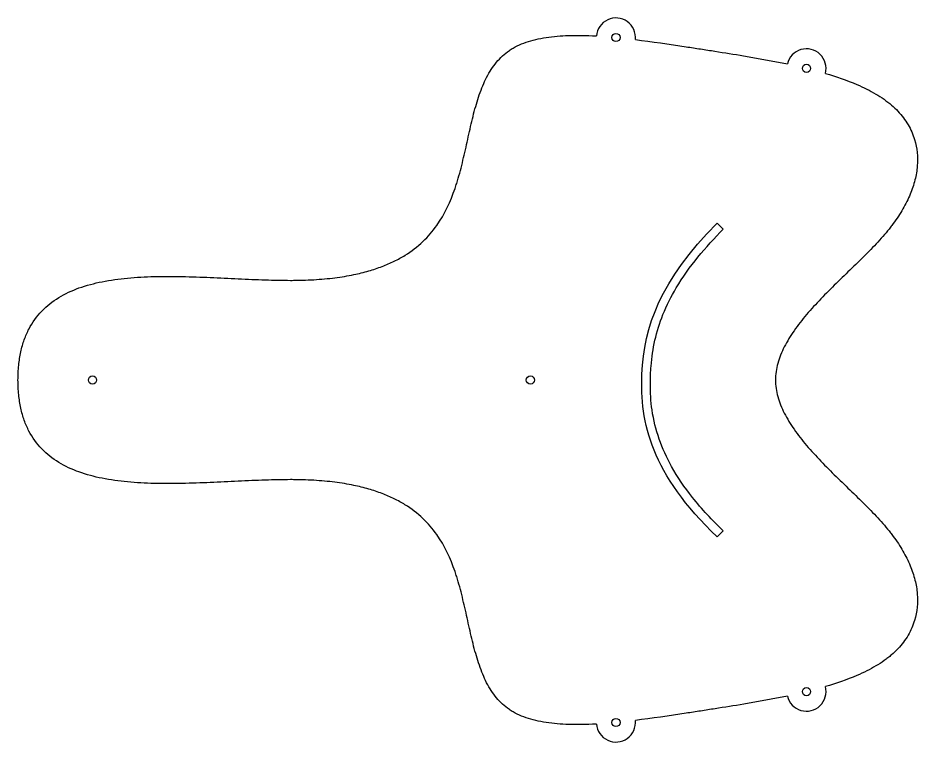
# Model space of a CAD drawing. Header units: inches. Extents: x 132 to 1257, y -131 to 658.
# Drawn here: x 584.8 to 648.3, y 270.5 to 321.6 of the extents above; entities that cross this region are included whole.
import ezdxf

# ---------------------------------------------------------------- set-up
doc = ezdxf.new("R2010")
doc.units = ezdxf.units.IN
doc.header["$MEASUREMENT"] = 0

msp = doc.modelspace()

# ---------------------------------------------------------------- linework, layer by layer
for p, q in [((634.571, 306.722), (634.136, 307.148)), ((634.559, 285.406), (634.136, 284.966))]:
    msp.add_line(p, q)
for centre in [(626.99, 320.263), (640.45, 318.083), (590.019, 296.057), (620.95, 296.057), (640.45, 274.031), (626.99, 271.852)]:
    msp.add_circle(centre, 0.291)
for centre, start, end in [((626.99, 320.263), 353.78379, 175.50666), ((640.45, 318.083), 345.10257, 167.11691), ((640.45, 274.031), 192.88306, 14.89535), ((626.99, 271.852), 184.49243, 6.21622)]:
    msp.add_arc(centre, 1.38, start, end)
for points, knots in [([(625.615, 271.744), (624.887, 271.706), (624.166, 271.689), (623.178, 271.731), (622.913, 271.749), (622.388, 271.8), (622.128, 271.834), (621.627, 271.92), (621.384, 271.971), (620.92, 272.093), (620.697, 272.162), (620.272, 272.323), (620.069, 272.413), (619.78, 272.568), (619.687, 272.621), (619.508, 272.734), (619.421, 272.793), (619.17, 272.978), (619.013, 273.112), (618.569, 273.551), (618.317, 273.882), (617.873, 274.609), (617.685, 275.006), (617.353, 275.838), (617.21, 276.283), (616.952, 277.191), (616.836, 277.668), (616.616, 278.624), (616.509, 279.119), (616.291, 280.097), (616.178, 280.588), (615.989, 281.32), (615.923, 281.561), (615.816, 281.922), (615.78, 282.041), (615.705, 282.278), (615.666, 282.396), (615.308, 283.439), (614.902, 284.328), (614.044, 285.542), (613.72, 285.919), (612.969, 286.633), (612.546, 286.955), (611.846, 287.39), (611.592, 287.53), (611.055, 287.795), (610.771, 287.918), (610.169, 288.149), (609.852, 288.254), (609.182, 288.448), (608.829, 288.534), (608.033, 288.7), (607.588, 288.773), (606.649, 288.893), (606.153, 288.938), (605.389, 288.983), (605.122, 288.995), (604.784, 289.004), (604.715, 289.006), (604.576, 289.009), (604.506, 289.01), (604.294, 289.013), (604.151, 289.014), (603.714, 289.014), (603.42, 289.011), (602.821, 288.999), (602.516, 288.991), (601.897, 288.97), (601.583, 288.958), (600.948, 288.93), (600.627, 288.916), (599.649, 288.87), (598.993, 288.838), (597.675, 288.782), (597.008, 288.759), (595.694, 288.734), (595.034, 288.732), (593.749, 288.763), (593.112, 288.796), (591.885, 288.912), (591.284, 288.993), (590.143, 289.221), (589.593, 289.365), (588.565, 289.735), (588.081, 289.956), (587.193, 290.499), (586.792, 290.813), (586.075, 291.561), (585.775, 291.982), (585.404, 292.692), (585.294, 292.946), (585.101, 293.486), (585.021, 293.771), (584.889, 294.373), (584.84, 294.69), (584.772, 295.357), (584.756, 295.708), (584.756, 296.057), (584.756, 296.407), (584.772, 296.758), (584.84, 297.425), (584.889, 297.742), (585.021, 298.344), (585.101, 298.629), (585.295, 299.169), (585.405, 299.423), (585.775, 300.133), (586.076, 300.555), (586.793, 301.302), (587.194, 301.616), (588.082, 302.159), (588.566, 302.381), (589.594, 302.75), (590.145, 302.894), (591.285, 303.122), (591.887, 303.203), (593.114, 303.319), (593.752, 303.352), (595.036, 303.383), (595.696, 303.381), (597.011, 303.356), (597.678, 303.333), (598.996, 303.277), (599.652, 303.245), (600.63, 303.199), (600.951, 303.184), (601.586, 303.157), (601.9, 303.145), (602.519, 303.124), (602.824, 303.115), (603.424, 303.104), (603.718, 303.101), (604.155, 303.101), (604.297, 303.102), (604.51, 303.105), (604.58, 303.106), (604.719, 303.109), (604.788, 303.111), (605.125, 303.12), (605.393, 303.132), (606.156, 303.177), (606.652, 303.222), (607.591, 303.343), (608.036, 303.415), (608.831, 303.581), (609.184, 303.667), (609.854, 303.861), (610.171, 303.967), (610.773, 304.197), (611.057, 304.321), (611.594, 304.586), (611.847, 304.725), (612.548, 305.16), (612.97, 305.483), (613.721, 306.197), (614.044, 306.573), (614.903, 307.787), (615.309, 308.676), (615.666, 309.719), (615.705, 309.837), (615.78, 310.074), (615.816, 310.193), (615.922, 310.553), (615.989, 310.795), (616.178, 311.526), (616.291, 312.017), (616.509, 312.995), (616.616, 313.49), (616.836, 314.445), (616.952, 314.923), (617.209, 315.831), (617.353, 316.276), (617.684, 317.108), (617.872, 317.504), (618.316, 318.231), (618.568, 318.562), (619.012, 319.001), (619.168, 319.136), (619.42, 319.321), (619.506, 319.38), (619.686, 319.493), (619.778, 319.546), (620.067, 319.7), (620.27, 319.791), (620.694, 319.952), (620.918, 320.022), (621.382, 320.143), (621.624, 320.194), (622.125, 320.28), (622.385, 320.314), (622.91, 320.366), (623.174, 320.384), (624.163, 320.426), (624.886, 320.409), (625.615, 320.371)], [22.654299, 22.654299, 22.654299, 22.654299, 25.624027, 25.624027, 26.717217, 26.717217, 27.790757, 27.790757, 28.804588, 28.804588, 29.761763, 29.761763, 30.669158, 30.669158, 31.107817, 31.107817, 31.538749, 31.538749, 32.388353, 32.388353, 34.101678, 34.101678, 35.893377, 35.893377, 37.794652, 37.794652, 39.791087, 39.791087, 41.84629, 41.84629, 43.930282, 43.930282, 44.966261, 44.966261, 45.481062, 45.481062, 45.993384, 45.993384, 50.036979, 50.036979, 52.08727, 52.08727, 54.281599, 54.281599, 55.467806, 55.467806, 56.737891, 56.737891, 58.108935, 58.108935, 59.597778, 59.597778, 61.44257, 61.44257, 63.48157, 63.48157, 64.581653, 64.581653, 64.865377, 64.865377, 65.152636, 65.152636, 65.737396, 65.737396, 66.944936, 66.944936, 68.197135, 68.197135, 69.48663, 69.48663, 70.805834, 70.805834, 73.502462, 73.502462, 76.217794, 76.217794, 78.89772, 78.89772, 81.488987, 81.488987, 83.94866, 83.94866, 86.254293, 86.254293, 88.418413, 88.418413, 90.505477, 90.505477, 92.638756, 92.638756, 93.769087, 93.769087, 94.976591, 94.976591, 96.283992, 96.283992, 97.712362, 97.712362, 97.712362, 99.140946, 99.140946, 100.448528, 100.448528, 101.656188, 101.656188, 102.786663, 102.786663, 104.920237, 104.920237, 107.007648, 107.007648, 109.172192, 109.172192, 111.478317, 111.478317, 113.938523, 113.938523, 116.530327, 116.530327, 119.210757, 119.210757, 121.92653, 121.92653, 124.623497, 124.623497, 125.942823, 125.942823, 127.232405, 127.232405, 128.484651, 128.484651, 129.692198, 129.692198, 130.276945, 130.276945, 130.564194, 130.564194, 130.847906, 130.847906, 131.947934, 131.947934, 133.98681, 133.98681, 135.831468, 135.831468, 137.319679, 137.319679, 138.690181, 138.690181, 139.959805, 139.959805, 141.145621, 141.145621, 143.339332, 143.339332, 145.389148, 145.389148, 149.431898, 149.431898, 149.944115, 149.944115, 150.45881, 150.45881, 151.494574, 151.494574, 153.578136, 153.578136, 155.632949, 155.632949, 157.629028, 157.629028, 159.530007, 159.530007, 161.321451, 161.321451, 163.034475, 163.034475, 163.883876, 163.883876, 164.314682, 164.314682, 164.753197, 164.753197, 165.660264, 165.660264, 166.617058, 166.617058, 167.630468, 167.630468, 168.703558, 168.703558, 169.796393, 169.796393, 172.770935, 172.770935, 172.770935, 172.770935]), ([(628.362, 320.113), (629.533, 319.971), (630.751, 319.791), (632.289, 319.557), (632.629, 319.504), (633.309, 319.4), (633.649, 319.347), (634.663, 319.189), (635.337, 319.082), (637.046, 318.796), (638.089, 318.607), (639.105, 318.391)], [176.525319, 176.525319, 176.525319, 176.525319, 181.504471, 181.504471, 182.918239, 182.918239, 184.3319, 184.3319, 187.138074, 187.138074, 191.454008, 191.454008, 191.454008, 191.454008]), ([(641.783, 317.729), (642.545, 317.499), (643.288, 317.248), (644.245, 316.838), (644.476, 316.731), (644.923, 316.508), (645.137, 316.393), (645.545, 316.152), (645.741, 316.027), (646.021, 315.829), (646.11, 315.763), (646.242, 315.661), (646.284, 315.627), (646.369, 315.558), (646.41, 315.523), (646.611, 315.35), (646.763, 315.205), (647.182, 314.76), (647.424, 314.443), (647.82, 313.767), (647.975, 313.418), (648.27, 312.443), (648.328, 311.816), (648.251, 310.853), (648.195, 310.523), (648.028, 309.854), (647.914, 309.516), (647.631, 308.833), (647.459, 308.489), (647.061, 307.797), (646.831, 307.45), (646.52, 307.028), (646.454, 306.941), (646.353, 306.811), (646.319, 306.767), (646.249, 306.68), (646.214, 306.637), (646.033, 306.416), (645.884, 306.243), (645.573, 305.894), (645.412, 305.72), (645.081, 305.371), (644.911, 305.196), (644.386, 304.666), (644.021, 304.311), (643.291, 303.603), (642.92, 303.246), (642.186, 302.527), (641.821, 302.162), (641.121, 301.43), (640.78, 301.058), (640.149, 300.313), (639.85, 299.934), (639.322, 299.176), (639.084, 298.791), (638.695, 298.021), (638.537, 297.631), (638.322, 296.846), (638.263, 296.455), (638.263, 295.66), (638.322, 295.269), (638.536, 294.484), (638.695, 294.095), (639.084, 293.324), (639.322, 292.939), (639.849, 292.182), (640.148, 291.803), (640.779, 291.059), (641.12, 290.686), (641.819, 289.955), (642.185, 289.59), (642.918, 288.871), (643.289, 288.514), (644.019, 287.807), (644.383, 287.451), (644.908, 286.922), (645.078, 286.747), (645.41, 286.398), (645.571, 286.224), (645.881, 285.875), (646.031, 285.702), (646.212, 285.481), (646.247, 285.437), (646.316, 285.35), (646.351, 285.307), (646.452, 285.177), (646.518, 285.09), (646.829, 284.669), (647.059, 284.322), (647.457, 283.63), (647.629, 283.286), (647.912, 282.603), (648.027, 282.265), (648.194, 281.596), (648.251, 281.266), (648.328, 280.303), (648.271, 279.676), (647.976, 278.702), (647.822, 278.352), (647.427, 277.676), (647.185, 277.358), (646.767, 276.913), (646.614, 276.768), (646.414, 276.595), (646.372, 276.56), (646.288, 276.491), (646.245, 276.457), (646.114, 276.355), (646.025, 276.289), (645.745, 276.091), (645.55, 275.966), (645.141, 275.725), (644.927, 275.609), (644.481, 275.386), (644.25, 275.279), (643.292, 274.868), (642.547, 274.616), (641.783, 274.386)], [195.225961, 195.225961, 195.225961, 195.225961, 198.45186, 198.45186, 199.501694, 199.501694, 200.501773, 200.501773, 201.451212, 201.451212, 201.909082, 201.909082, 202.133851, 202.133851, 202.356021, 202.356021, 203.220879, 203.220879, 204.861406, 204.861406, 206.432272, 206.432272, 209.033486, 209.033486, 210.40788, 210.40788, 211.873517, 211.873517, 213.452669, 213.452669, 215.162851, 215.162851, 215.612916, 215.612916, 215.841362, 215.841362, 216.072118, 216.072118, 217.017786, 217.017786, 217.996346, 217.996346, 219.003373, 219.003373, 221.070869, 221.070869, 223.194958, 223.194958, 225.309078, 225.309078, 227.368774, 227.368774, 229.332615, 229.332615, 231.172169, 231.172169, 232.884642, 232.884642, 234.510237, 234.510237, 236.135311, 236.135311, 237.847192, 237.847192, 239.686068, 239.686068, 241.649171, 241.649171, 243.708114, 243.708114, 245.821516, 245.821516, 247.944976, 247.944976, 250.011991, 250.011991, 251.018833, 251.018833, 251.997252, 251.997252, 252.942822, 252.942822, 253.173559, 253.173559, 253.401989, 253.401989, 253.852024, 253.852024, 255.562118, 255.562118, 257.141211, 257.141211, 258.606786, 258.606786, 259.981075, 259.981075, 262.581718, 262.581718, 264.152615, 264.152615, 265.792936, 265.792936, 266.657613, 266.657613, 266.87973, 266.87973, 267.104444, 267.104444, 267.562199, 267.562199, 268.511395, 268.511395, 269.511227, 269.511227, 270.560825, 270.560825, 273.794095, 273.794095, 273.794095, 273.794095]), ([(634.559, 285.406), (633.789, 286.146), (632.457, 287.574), (630.536, 290.347), (629.531, 293.14), (629.399, 295.602), (629.467, 297.248), (629.705, 298.898), (630.28, 300.766), (631.705, 303.554), (633.326, 305.453), (634.571, 306.722)], [0, 0, 0, 0, 1.051159, 1.918551, 3.309378, 3.926598, 4.331135, 4.934054, 5.560341, 6.2507, 8.000106, 8.000106, 8.000106, 8.000106]), ([(639.105, 273.724), (638.091, 273.508), (637.05, 273.319), (635.343, 273.033), (634.669, 272.926), (633.654, 272.769), (633.314, 272.716), (632.634, 272.612), (632.294, 272.559), (630.755, 272.324), (629.534, 272.144), (628.362, 272.002)], [3.971599, 3.971599, 3.971599, 3.971599, 8.279163, 8.279163, 11.085528, 11.085528, 12.49933, 12.49933, 13.913271, 13.913271, 18.900227, 18.900227, 18.900227, 18.900227])]:
    msp.add_open_spline(points, degree=3, knots=knots)
msp.add_open_spline([(634.136, 284.966), (629.511, 289.415), (627.844, 296.688), (630.117, 303.052), (634.136, 307.148)], degree=3)

doc.saveas('drawing.dxf')
